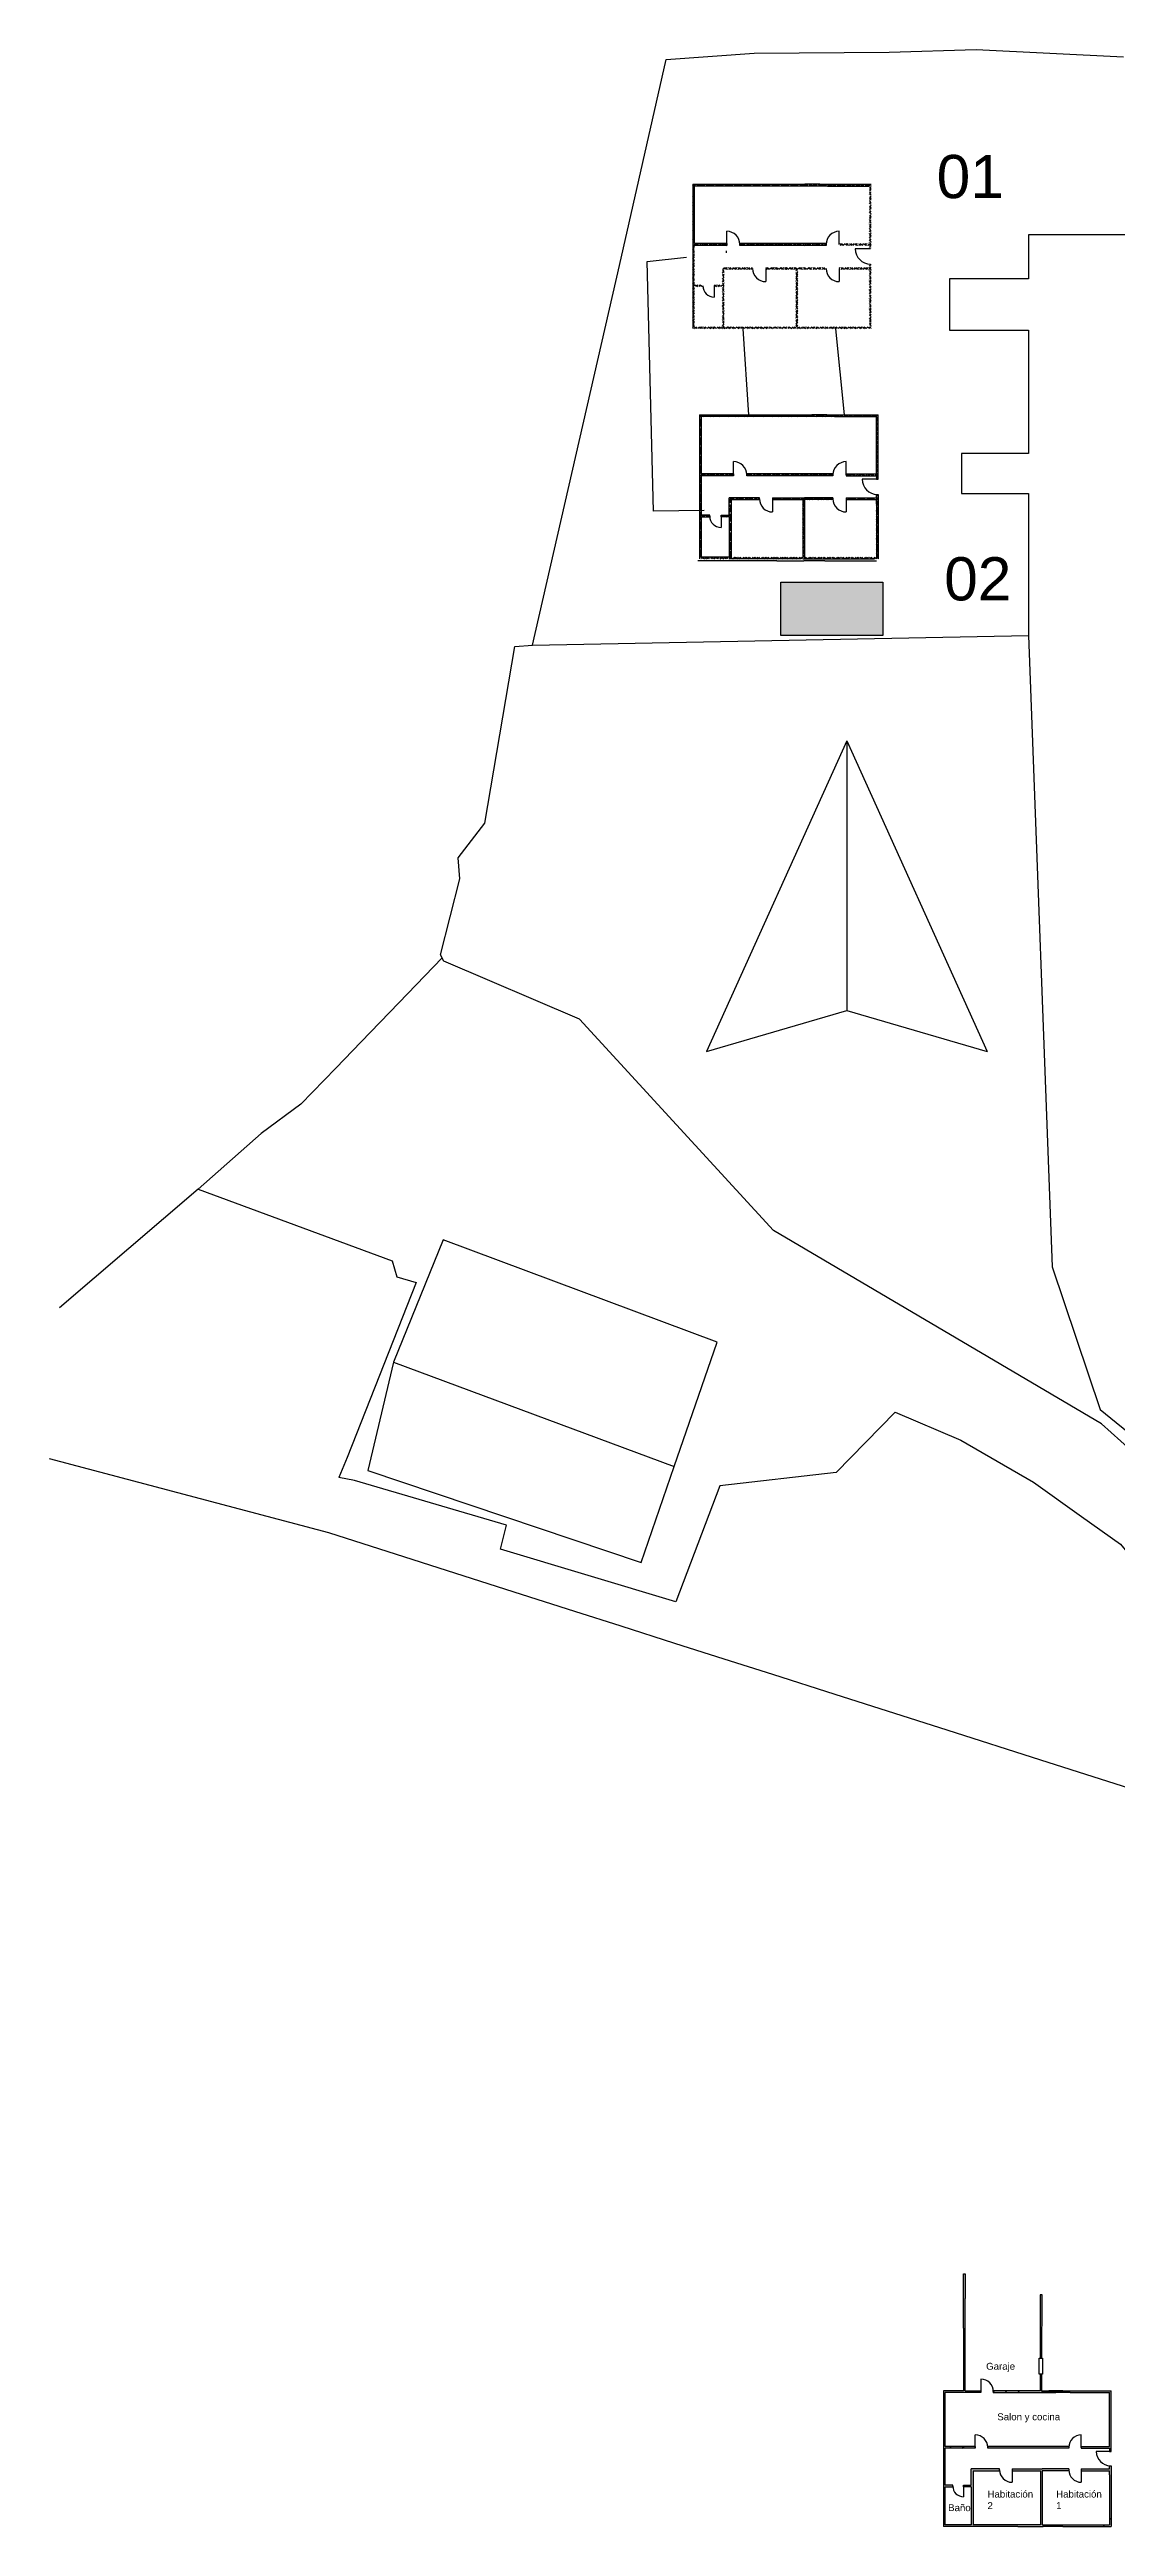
# Model space of a CAD drawing. Header units: millimetres. Extents: x 99882 to 273093, y 9627 to 152991.
# Drawn here: x 99882 to 161637, y 9627 to 152991 of the extents above; entities that cross this region are included whole.
import ezdxf

# ---------------------------------------------------------------- set-up
doc = ezdxf.new("R2010")
doc.units = ezdxf.units.MM
doc.styles.get("Standard").update_dxf_attribs({"font": 'arial.ttf'})
pattern_1 = [(45, (-231026, 55286), (-7517.2, 7517.2), []), (45, (-230255, 55286), (-7517.2, 7517.2), []), (45, (-229484, 55286), (-7517.2, 7517.2), [])]
pattern_2 = [(45, (-231424, 68617), (-7517.2, 7517.2), []), (45, (-230653, 68617), (-7517.2, 7517.2), []), (45, (-229883, 68617), (-7517.2, 7517.2), [])]
pattern_3 = [(45, (-214488, -54544), (-7071.07, 7071.07), []), (45, (-213763, -54544), (-7071.07, 7071.07), []), (45, (-213038, -54544), (-7071.07, 7071.07), [])]

msp = doc.modelspace()

# ---------------------------------------------------------------- hatches: boundary and pattern name
h = msp.add_hatch()
h.set_pattern_fill('JIS_RC_10', color=256, scale=1063.090922)
h.set_pattern_definition(pattern_2)
h.paths.add_polyline_path([(147403, 145189), (144431, 145189), (143560, 145189), (137076, 145189), (137076, 136838), (141646, 136838), (143219, 136838), (144431, 136838), (144771, 136838), (147403, 136838), (147403, 140577), (147297, 140577), (147297, 140375), (145553, 140375), (145553, 140269), (147297, 140269), (147297, 140012), (147297, 136944), (143151, 136944), (143151, 140269), (144788, 140269), (144788, 140375), (143151, 140375), (141301, 140375), (141301, 140269), (143044, 140269), (143044, 136944), (138898, 136944), (138898, 140269), (140535, 140269), (140535, 140375), (138792, 140375), (138792, 139374), (138317, 139374), (138317, 139267), (138792, 139267), (138792, 136944), (137182, 136944), (137182, 139267), (137658, 139267), (137658, 139374), (137182, 139374), (137182, 141651), (139041, 141651), (139041, 141757), (137182, 141757), (137182, 145082), (143113, 145082), (144878, 145082), (147297, 145082), (147297, 141757), (145553, 141757), (145553, 141704), (145553, 141651), (147297, 141651), (147297, 141449), (147350, 141449), (147403, 141449)])
h = msp.add_hatch()
h.set_pattern_fill('JIS_RC_10', color=256, scale=1063.090922)
h.set_pattern_definition(pattern_2)
h.paths.add_polyline_path([(147403, 145189), (144431, 145189), (143560, 145189), (137076, 145189), (137076, 136838), (141646, 136838), (143219, 136838), (144431, 136838), (144771, 136838), (147403, 136838), (147403, 140577), (147297, 140577), (147297, 140375), (145553, 140375), (145553, 140269), (147297, 140269), (147297, 140012), (147297, 136944), (143151, 136944), (143151, 140269), (144788, 140269), (144788, 140375), (143151, 140375), (141301, 140375), (141301, 140269), (143044, 140269), (143044, 136944), (138898, 136944), (138898, 140269), (140535, 140269), (140535, 140375), (138792, 140375), (138792, 139374), (138317, 139374), (138317, 139267), (138792, 139267), (138792, 136944), (137182, 136944), (137182, 139267), (137658, 139267), (137658, 139374), (137182, 139374), (137182, 141651), (139041, 141651), (139041, 141757), (137182, 141757), (137182, 145082), (143113, 145082), (144878, 145082), (147297, 145082), (147297, 141757), (145553, 141757), (145553, 141704), (145553, 141651), (147297, 141651), (147297, 141449), (147350, 141449), (147403, 141449)])
h = msp.add_hatch()
h.set_pattern_fill('JIS_STN_1E', color=256, scale=127.570911)
h.set_pattern_definition([(45, (-231424.05, 68617.44), (-90.206256, 90.206256), []), (45, (-231334.11, 68617.44), (-90.206256, 90.206256), [127.57091, -63.785455])])
h.paths.add_polyline_path([(147403, 145189), (144431, 145189), (143560, 145189), (137076, 145189), (137076, 136838), (141646, 136838), (143219, 136838), (144431, 136838), (144771, 136838), (147403, 136838), (147403, 140577), (147297, 140577), (147297, 140375), (145553, 140375), (145553, 140269), (147297, 140269), (147297, 140012), (147297, 136944), (143151, 136944), (143151, 140269), (144788, 140269), (144788, 140375), (143151, 140375), (141301, 140375), (141301, 140269), (143044, 140269), (143044, 136944), (138898, 136944), (138898, 140269), (140535, 140269), (140535, 140375), (138792, 140375), (138792, 139374), (138317, 139374), (138317, 139267), (138792, 139267), (138792, 136944), (137182, 136944), (137182, 139267), (137658, 139267), (137658, 139374), (137182, 139374), (137182, 141651), (139041, 141651), (139041, 141757), (137182, 141757), (137182, 145082), (143113, 145082), (144878, 145082), (147297, 145082), (147297, 141757), (145553, 141757), (145553, 141704), (145553, 141651), (147297, 141651), (147297, 141449), (147350, 141449), (147403, 141449)])
h.paths.add_polyline_path([(144788, 141757), (139806, 141757), (139806, 141651), (144788, 141651)], flags=17)
h = msp.add_hatch()
h.set_pattern_fill('JIS_RC_10', color=256, scale=1063.090922)
h.set_pattern_definition(pattern_1)
h.paths.add_polyline_path([(147801, 131857), (144829, 131857), (143958, 131857), (137474, 131857), (137474, 123506), (142044, 123506), (143617, 123506), (144829, 123506), (145170, 123506), (147801, 123506), (147801, 127246), (147695, 127246), (147695, 127044), (145951, 127044), (145951, 126938), (147695, 126938), (147695, 126680), (147695, 123612), (143549, 123612), (143549, 126938), (145186, 126938), (145186, 127044), (143549, 127044), (141699, 127044), (141699, 126938), (143442, 126938), (143442, 123612), (139296, 123612), (139296, 126938), (140934, 126938), (140934, 127044), (139190, 127044), (139190, 126042), (138715, 126042), (138715, 125936), (139190, 125936), (139190, 123612), (137580, 123612), (137580, 125936), (138056, 125936), (138056, 126042), (137580, 126042), (137580, 128320), (139439, 128320), (139439, 128426), (137580, 128426), (137580, 131751), (143511, 131751), (145276, 131751), (147695, 131751), (147695, 128426), (145951, 128426), (145951, 128373), (145951, 128320), (147695, 128320), (147695, 128118), (147748, 128118), (147801, 128118)])
h = msp.add_hatch()
h.set_pattern_fill('JIS_RC_10', color=256, scale=1063.090922)
h.set_pattern_definition(pattern_1)
h.paths.add_polyline_path([(147801, 131857), (144829, 131857), (143958, 131857), (137474, 131857), (137474, 123506), (142044, 123506), (143617, 123506), (144829, 123506), (145170, 123506), (147801, 123506), (147801, 127246), (147695, 127246), (147695, 127044), (145951, 127044), (145951, 126938), (147695, 126938), (147695, 126680), (147695, 123612), (143549, 123612), (143549, 126938), (145186, 126938), (145186, 127044), (143549, 127044), (141699, 127044), (141699, 126938), (143442, 126938), (143442, 123612), (139296, 123612), (139296, 126938), (140934, 126938), (140934, 127044), (139190, 127044), (139190, 126042), (138715, 126042), (138715, 125936), (139190, 125936), (139190, 123612), (137580, 123612), (137580, 125936), (138056, 125936), (138056, 126042), (137580, 126042), (137580, 128320), (139439, 128320), (139439, 128426), (137580, 128426), (137580, 131751), (143511, 131751), (145276, 131751), (147695, 131751), (147695, 128426), (145951, 128426), (145951, 128373), (145951, 128320), (147695, 128320), (147695, 128118), (147748, 128118), (147801, 128118)])
h = msp.add_hatch()
h.set_pattern_fill('JIS_STN_1E', color=256, scale=127.570911)
h.set_pattern_definition([(45, (-231025.9, 55285.88), (-90.206256, 90.206256), []), (45, (-230935.96, 55285.88), (-90.206256, 90.206256), [127.57091, -63.785455])])
h.paths.add_polyline_path([(147801, 131857), (144829, 131857), (143958, 131857), (137474, 131857), (137474, 123506), (142044, 123506), (143617, 123506), (144829, 123506), (145170, 123506), (147801, 123506), (147801, 127246), (147695, 127246), (147695, 127044), (145951, 127044), (145951, 126938), (147695, 126938), (147695, 126680), (147695, 123612), (143549, 123612), (143549, 126938), (145186, 126938), (145186, 127044), (143549, 127044), (141699, 127044), (141699, 126938), (143442, 126938), (143442, 123612), (139296, 123612), (139296, 126938), (140934, 126938), (140934, 127044), (139190, 127044), (139190, 126042), (138715, 126042), (138715, 125936), (139190, 125936), (139190, 123612), (137580, 123612), (137580, 125936), (138056, 125936), (138056, 126042), (137580, 126042), (137580, 128320), (139439, 128320), (139439, 128426), (137580, 128426), (137580, 131751), (143511, 131751), (145276, 131751), (147695, 131751), (147695, 128426), (145951, 128426), (145951, 128373), (145951, 128320), (147695, 128320), (147695, 128118), (147748, 128118), (147801, 128118)])
h.paths.add_polyline_path([(145186, 128426), (140204, 128426), (140204, 128320), (145186, 128320)], flags=17)
at = {"true_color": 0x7aafdf}
h = msp.add_hatch(color=143, dxfattribs=at)
h.dxf.hatch_style = 1
h.paths.add_polyline_path([(142169, 122153), (142169, 119084), (148069, 119084), (148069, 122153)])
h = msp.add_hatch(dxfattribs=at)
h.set_pattern_fill('JIS_STN_1E', color=143, scale=100)
h.set_pattern_definition([(45, (-43009.71, 40996.83), (-70.71068, 70.71068), []), (45, (-42939.21, 40996.83), (-70.71068, 70.71068), [100, -50])])
h.paths.add_polyline_path([(157250, 17483), (157256, 18445), (157166, 18445), (157166, 17483), (154458, 17483), (154460, 17383), (158079, 17383), (158909, 17383), (161185, 17383), (161185, 14255), (159545, 14255), (159545, 14155), (161185, 14155), (161185, 13965), (161285, 13965), (161285, 17483)], flags=17)
h.paths.add_polyline_path([(158825, 14155), (158825, 14255), (154139, 14255), (154139, 14155)], flags=17)
h.paths.add_polyline_path([(157166, 19362), (157261, 19362), (157283, 23033), (157166, 23033)], flags=17)
h.paths.add_polyline_path([(152833, 22830), (152833, 24245), (152733, 24245), (152733, 21110), (152733, 17483), (151571, 17483), (151571, 9627), (155869, 9627), (157349, 9627), (158489, 9627), (158809, 9627), (161285, 9627), (161285, 13145), (161185, 13145), (161185, 12955), (159545, 12955), (159545, 12855), (161185, 12855), (161185, 12613), (161185, 9727), (157285, 9727), (157285, 12855), (158825, 12855), (158825, 12955), (157285, 12955), (155545, 12955), (155545, 12855), (157185, 12855), (157185, 9727), (153285, 9727), (153285, 12855), (154825, 12855), (154825, 12955), (153185, 12955), (153185, 12013), (152738, 12013), (152738, 11913), (153185, 11913), (153185, 9727), (151671, 9727), (151671, 11913), (152118, 11913), (152118, 12013), (151671, 12013), (151671, 14155), (153419, 14155), (153419, 14255), (151671, 14255), (151671, 17383), (153740, 17383), (153740, 17483), (152833, 17483)])
h = msp.add_hatch()
h.set_pattern_fill('JIS_RC_10', color=256, scale=1000)
h.set_pattern_definition(pattern_3)
h.paths.add_polyline_path([(161285, 17483), (158489, 17483), (157669, 17483), (151571, 17483), (151571, 9627), (155869, 9627), (157349, 9627), (158489, 9627), (158809, 9627), (161285, 9627), (161285, 13145), (161185, 13145), (161185, 12955), (159545, 12955), (159545, 12855), (161185, 12855), (161185, 12613), (161185, 9727), (157285, 9727), (157285, 12855), (158825, 12855), (158825, 12955), (157285, 12955), (155545, 12955), (155545, 12855), (157185, 12855), (157185, 9727), (153285, 9727), (153285, 12855), (154825, 12855), (154825, 12955), (153185, 12955), (153185, 12013), (152738, 12013), (152738, 11913), (153185, 11913), (153185, 9727), (151671, 9727), (151671, 11913), (152118, 11913), (152118, 12013), (151671, 12013), (151671, 14155), (153419, 14155), (153419, 14255), (151671, 14255), (151671, 17383), (157249, 17383), (158909, 17383), (161185, 17383), (161185, 14255), (159545, 14255), (159545, 14205), (159545, 14155), (161185, 14155), (161185, 13965), (161235, 13965), (161285, 13965)])
h = msp.add_hatch()
h.set_pattern_fill('JIS_RC_10', color=256, scale=1000)
h.set_pattern_definition(pattern_3)
h.paths.add_polyline_path([(161285, 17483), (158489, 17483), (157669, 17483), (151571, 17483), (151571, 9627), (155869, 9627), (157349, 9627), (158489, 9627), (158809, 9627), (161285, 9627), (161285, 13145), (161185, 13145), (161185, 12955), (159545, 12955), (159545, 12855), (161185, 12855), (161185, 12613), (161185, 9727), (157285, 9727), (157285, 12855), (158825, 12855), (158825, 12955), (157285, 12955), (155545, 12955), (155545, 12855), (157185, 12855), (157185, 9727), (153285, 9727), (153285, 12855), (154825, 12855), (154825, 12955), (153185, 12955), (153185, 12013), (152738, 12013), (152738, 11913), (153185, 11913), (153185, 9727), (151671, 9727), (151671, 11913), (152118, 11913), (152118, 12013), (151671, 12013), (151671, 14155), (153419, 14155), (153419, 14255), (151671, 14255), (151671, 17383), (157249, 17383), (158909, 17383), (161185, 17383), (161185, 14255), (159545, 14255), (159545, 14205), (159545, 14155), (161185, 14155), (161185, 13965), (161235, 13965), (161285, 13965)])

# ---------------------------------------------------------------- linework, layer by layer
for p, q in [((139033, 141218), (139033, 141337)), ((139806, 141651), (139806, 141757)), ((140204, 128320), (140204, 128426)), ((145989, 112986), (137875, 94990)), ((145989, 112986), (145989, 97363)), ((145989, 112986), (154104, 94990)), ((145989, 112986), (145989, 97363)), ((137875, 94990), (145989, 97363)), ((145989, 97363), (154104, 94990)), ((154460, 17383), (158079, 17383)), ((154139, 14155), (154139, 14255))]:
    msp.add_line(p, q)
for points in [[(179417, 58989), (178496, 57728), (170216, 64925), (160714, 73445), (141745, 84630), (130523, 96864), (122675, 100226), (122675, 100226), (122487, 100599), (123614, 104993), (123515, 106200), (125046, 108222), (126787, 118442), (127801, 118514), (132844, 140497), (135536, 152411), (140628, 152782), (148440, 152839), (153464, 152991), (161989, 152570)], [(137076, 145189), (137076, 136838)], [(137076, 145189), (143560, 145189)], [(143113, 145082), (137182, 145082)], [(137182, 141757), (137182, 145082)], [(144878, 145082), (143113, 145082)], [(144431, 145189), (143560, 145189)], [(144431, 145189), (147403, 145189)], [(144771, 145082), (144431, 145082)], [(144878, 145082), (147297, 145082)], [(139041, 141704), (139041, 142470)], [(145553, 141704), (145553, 142470)], [(156503, 142266), (156503, 139713), (151935, 139713), (151935, 136757), (156503, 136757), (156503, 129601), (152621, 129601), (152621, 127287), (156503, 127287), (156503, 119066)], [(164900, 142266), (156503, 142266)], [(137740, 126320), (134799, 126279), (134435, 140729), (136717, 140980)], [(139041, 141757), (137182, 141757)], [(139041, 141651), (137182, 141651)], [(139041, 141651), (139041, 141926)], [(139041, 141757), (139041, 141651)], [(139806, 141757), (139806, 141651)], [(144788, 141757), (144788, 141651), (139806, 141651)], [(144788, 141757), (139806, 141757)], [(147350, 141449), (146478, 141449)], [(138317, 139321), (138317, 138661)], [(141301, 140322), (141301, 139557)], [(145553, 140322), (145553, 139557)], [(139983, 136835), (140297, 131857)], [(145847, 131857), (145354, 136831)], [(137474, 131857), (137474, 123506)], [(137474, 131857), (143958, 131857)], [(143511, 131751), (137580, 131751)], [(137580, 128426), (137580, 131751)], [(145276, 131751), (143511, 131751)], [(144829, 131857), (143958, 131857)], [(144829, 131857), (147801, 131857)], [(145170, 131751), (144829, 131751)], [(145276, 131751), (147695, 131751)], [(147695, 128320), (147695, 128118), (147801, 128118), (147801, 131857)], [(147695, 128426), (147695, 131751)], [(139439, 128373), (139439, 129138)], [(145951, 128373), (145951, 129138)], [(139439, 128426), (137580, 128426)], [(139439, 128320), (137580, 128320)], [(137580, 126042), (137580, 128320)], [(139439, 128320), (139439, 128594)], [(139439, 128426), (139439, 128320)], [(140204, 128426), (140204, 128320)], [(145186, 128426), (145186, 128320), (140204, 128320)], [(145186, 128426), (140204, 128426)], [(145951, 128426), (145951, 128320), (147695, 128320)], [(145951, 128426), (147695, 128426)], [(147748, 128118), (146876, 128118)], [(139296, 126938), (140934, 126938), (140934, 127044), (139190, 127044)], [(139190, 126042), (139190, 127044)], [(139296, 126938), (139296, 123612)], [(140934, 126938), (140934, 126938)], [(141699, 127044), (141699, 126938), (143442, 126938)], [(141699, 127044), (143549, 127044)], [(141699, 126991), (141699, 126225)], [(143442, 126938), (143442, 123612)], [(145186, 127044), (145186, 126938), (143549, 126938)], [(145186, 127044), (143549, 127044)], [(143549, 126938), (143549, 123612)], [(145951, 127044), (145951, 126938), (147695, 126938)], [(145951, 127044), (147695, 127044)], [(145951, 126991), (145951, 126225)], [(147695, 127044), (147695, 127246), (147801, 127246), (147801, 123506)], [(147695, 126680), (147695, 126938)], [(147695, 126680), (147695, 123612)], [(137580, 125936), (138056, 125936), (138056, 126042), (137580, 126042)], [(139190, 123612), (137580, 123612), (137580, 125936)], [(139190, 125936), (138715, 125936), (138715, 126042), (139190, 126042)], [(138715, 125989), (138715, 125330)], [(139190, 125936), (139190, 123612)], [(141938, 123400), (137368, 123400)], [(143336, 123506), (139190, 123506)], [(141938, 123400), (143511, 123400)], [(143442, 123506), (147588, 123506)], [(144723, 123400), (143511, 123400)], [(144723, 123400), (145063, 123400)], [(145063, 123400), (147695, 123400)], [(127801, 118514), (156503, 119066)], [(156503, 119066), (157860, 82535), (160641, 74274), (179078, 59290)], [(122581, 100412), (120077, 97818), (117902, 95564), (116427, 94036), (114412, 91947), (112117, 90259), (108467, 87038), (100452, 80158)], [(108467, 87038), (119697, 82888), (119958, 81958), (121075, 81623), (117089, 71496), (116616, 70348)], [(134095, 65430), (136003, 70975), (138482, 78182), (122648, 84088), (119781, 77020), (118291, 70755), (134095, 65430)], [(122648, 84088), (119781, 77020)], [(119781, 77020), (136003, 70975)], [(148777, 74130), (145380, 70631), (138636, 69849), (136102, 63147), (125968, 66200), (126303, 67578)], [(148777, 74130), (152580, 72495), (156781, 70065), (159567, 68076), (161813, 66473), (163459, 64497), (165222, 62379), (168013, 59990), (171165, 57293), (176731, 52529), (171944, 44506)], [(174338, 48517), (170630, 49701), (163681, 51920), (157201, 53989), (151794, 55715), (145312, 57784), (141700, 58938), (138890, 59835), (136049, 60742), (132946, 61733), (130249, 62594), (126755, 63709), (116028, 67134), (99882, 71430)], [(126303, 67578), (117520, 70167), (116616, 70348)], [(152733, 21110), (152733, 24245)], [(152733, 24245), (152833, 24245), (152833, 22830)], [(157261, 19362), (157283, 23033), (157166, 23033), (157166, 19362)], [(152833, 17483), (152833, 22830)], [(152733, 21110), (152733, 17483)], [(157120, 19362), (157301, 19362), (157301, 18445), (157120, 18445), (157120, 19362)], [(151571, 17483), (151571, 9627)], [(152733, 17483), (151571, 17483)], [(151671, 14255), (151671, 17383)], [(153740, 17383), (151671, 17383)], [(152833, 17483), (153740, 17483)], [(153740, 18153), (153740, 17433)], [(153740, 17483), (153740, 17383)], [(154458, 17483), (154460, 17383)], [(157166, 17483), (154458, 17483)], [(157166, 18445), (157256, 18445), (157250, 17483)], [(157166, 18445), (157166, 17483)], [(158909, 17383), (157249, 17383)], [(157250, 17483), (161285, 17483)], [(158489, 17483), (157669, 17483)], [(158489, 17483), (161285, 17483)], [(158809, 17383), (158489, 17383)], [(158909, 17383), (161185, 17383)], [(161185, 14155), (161185, 13965), (161285, 13965), (161285, 17483)], [(161185, 14255), (161185, 17383)], [(153419, 14205), (153419, 14925)], [(153419, 14155), (153419, 14413)], [(159545, 14205), (159545, 14925)], [(153419, 14255), (151671, 14255)], [(153419, 14155), (151671, 14155)], [(151671, 12013), (151671, 14155)], [(153285, 12855), (154825, 12855), (154825, 12955), (153185, 12955)], [(153185, 12013), (153185, 12955)], [(153419, 14255), (153419, 14155)], [(154139, 14255), (154139, 14155)], [(158825, 14255), (158825, 14155), (154139, 14155)], [(158825, 14255), (154139, 14255)], [(155545, 12955), (155545, 12855), (157185, 12855)], [(155545, 12955), (157285, 12955)], [(155545, 12905), (155545, 12185)], [(158825, 12955), (158825, 12855), (157285, 12855)], [(158825, 12955), (157285, 12955)], [(159545, 14255), (159545, 14155), (161185, 14155)], [(159545, 14255), (161185, 14255)], [(159545, 12955), (159545, 12855), (161185, 12855)], [(159545, 12955), (161185, 12955)], [(159545, 12905), (159545, 12185)], [(161235, 13965), (160415, 13965)], [(161185, 12955), (161185, 13145), (161285, 13145), (161285, 9627)], [(151671, 11913), (152118, 11913), (152118, 12013), (151671, 12013)], [(153185, 9727), (151671, 9727), (151671, 11913)], [(153185, 11913), (152738, 11913), (152738, 12013), (153185, 12013)], [(152738, 11963), (152738, 11343)], [(153185, 11913), (153185, 9727)], [(153285, 12855), (153285, 9727)], [(154825, 12855), (154825, 12855)], [(157185, 12855), (157185, 9727)], [(157285, 12855), (157285, 9727)], [(161185, 12613), (161185, 12855)], [(161185, 12613), (161185, 9727)], [(155869, 9627), (151571, 9627)], [(157185, 9727), (153285, 9727)], [(155869, 9627), (157349, 9627)], [(157285, 9727), (161185, 9727)], [(158489, 9627), (157349, 9627)], [(158489, 9627), (158809, 9627)], [(158809, 9627), (161285, 9627)]]:
    msp.add_lwpolyline(points)
msp.add_lwpolyline([(142169, 122153), (148069, 122153), (148069, 119084), (142169, 119084)], close=True)
for centre, radius, start, end in [((139041, 141704), 765, 0, 90), ((145553, 141704), 765, 90, 180), ((147350, 141449), 872, 180, 270), ((138317, 139321), 659, 180, 270), ((141301, 140322), 765, 180, 270), ((145553, 140322), 765, 180, 270), ((139439, 128373), 765, 0, 90), ((145951, 128373), 765, 90, 180), ((147748, 128118), 872, 180, 270), ((141699, 126991), 765, 180, 270), ((145951, 126991), 765, 180, 270), ((138715, 125989), 659, 180, 270), ((153740, 17433), 720, 0, 90), ((153419, 14205), 720, 0, 90), ((159545, 14205), 720, 90, 180), ((155545, 12905), 720, 180, 270), ((159545, 12905), 720, 180, 270), ((161235, 13965), 820, 180, 270), ((152738, 11963), 620, 180, 270)]:
    msp.add_arc(centre, radius, start, end)

# ---------------------------------------------------------------- texts
for s, width, insert, char_height, attachment_point in [('01', 2487.61, (151183, 146890), 2500, 1), ('02', 2487.61, (151620, 123607), 2500, 1), ('Garaje', 5012.35, (155720, 19098), 400, 3), ('Salon y cocina', 5012.35, (158324, 16176), 400, 3), ('Habitación 2', 971.05, (154123, 11702), 400, 1), ('Habitación 1', 971.05, (158094, 11702), 400, 1), ('Baño', 971.05, (151846, 10913), 400, 1)]:
    msp.add_mtext_dynamic_manual_height_columns(s, width=width, gutter_width=12500, heights=[0], dxfattribs=dict(insert=insert, char_height=char_height, attachment_point=attachment_point))

doc.saveas('drawing.dxf')
